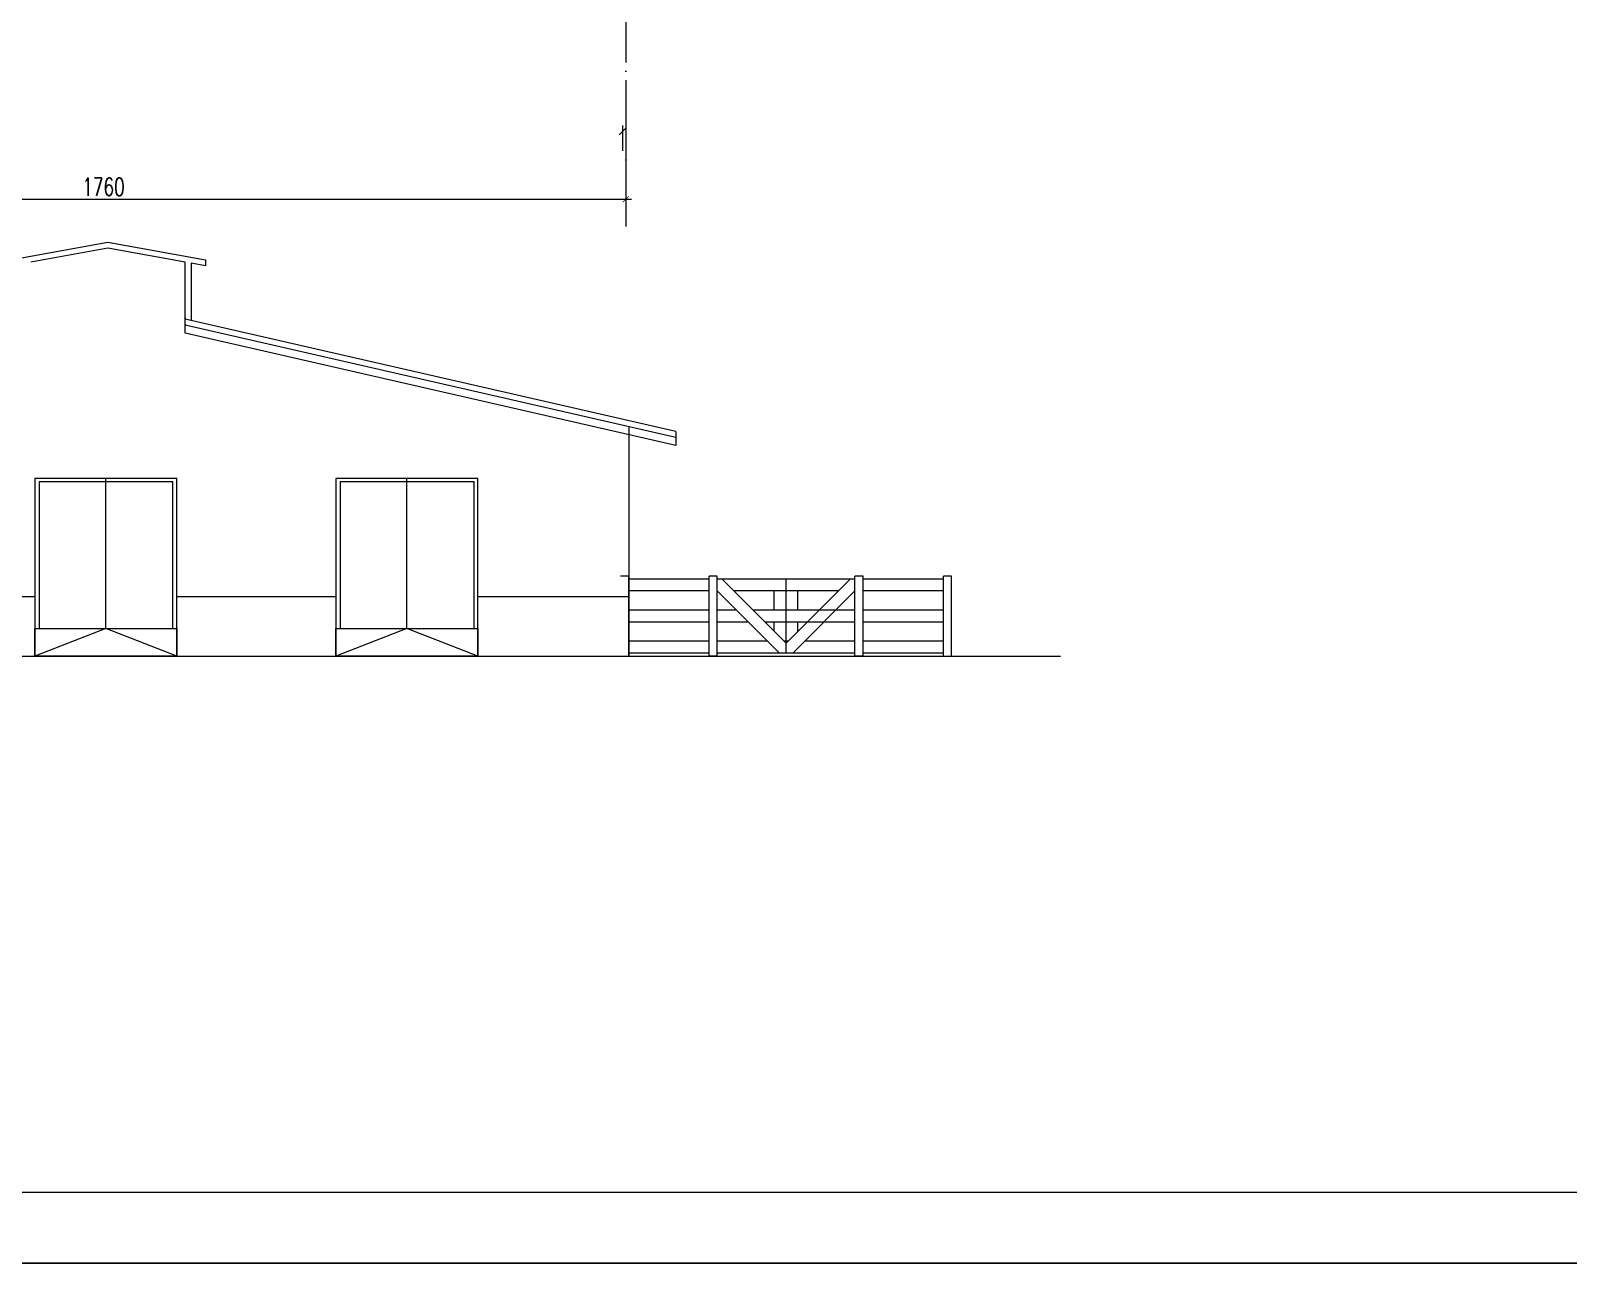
# Model space of a CAD drawing. Header units: millimetres. Extents: x 73 to 57768, y -40361 to 10065.
# Drawn here: x 32770 to 35372, y 65 to 2149 of the extents above; entities that cross this region are included whole.
import ezdxf

# ---------------------------------------------------------------- set-up
doc = ezdxf.new("R2010")
doc.units = ezdxf.units.MM
doc.linetypes.add('ACAD_ISO04W100', pattern=[30, 24, -3, 0, -3])
for name, color, linetype, lineweight in [('kote', 124, 'Continuous', 5), ('kote i srafura', 9, 'Continuous', 5), ('okvir', 120, 'Continuous', 13), ('Osovine', 252, 'ACAD_ISO04W100', 9)]:
    doc.layers.add(name, color=color, linetype=linetype, lineweight=lineweight)
doc.layers.add('pogled', color=7, linetype='Continuous', lineweight=5, true_color=0x8db1c3)
doc.styles.add('1-100', font='simplex.shx', dxfattribs={"width": 0.7, "height": 30})

# ---------------------------------------------------------------- blocks, each defined once
blk = doc.blocks.new('_ArchTick')
at = {"layer": 'kote', "color": 0, "const_width": 0.15}
blk.add_lwpolyline([(-0.5, -0.5), (0.5, 0.5)], dxfattribs=at)

msp = doc.modelspace()

# ---------------------------------------------------------------- linework, layer by layer
at = {"layer": 'kote', "ltscale": 5}
msp.add_line((33772.089, 1945.624), (33772.089, 1988.813), dxfattribs=at)
at = {"layer": 'kote i srafura'}
for p, q in [((33777.089, 1978.813), (33777.089, 1853.849)), ((31999.864, 1863.849), (33787.089, 1863.849))]:
    msp.add_line(p, q, dxfattribs=at)
at = {"layer": 'okvir'}
for points in [[(28073.426, 10064.707), (28073.426, 64.707), (42073.426, 64.707), (42073.426, 10064.707)], [(28495.734, 9944.707), (28495.734, 184.707), (41953.426, 184.707), (41953.426, 9944.707)], [(28073.426, 64.707), (28073.426, -9935.293), (42073.426, -9935.293), (42073.426, 64.707)]]:
    msp.add_lwpolyline(points, close=True, dxfattribs=at)
at = {"layer": 'Osovine', "ltscale": 5}
msp.add_line((33777.054, 5217.379), (33777.054, 1817.636), dxfattribs=at)
at = {"layer": 'pogled'}
for p, q in [((32736.13, 1761.652), (32901.13, 1791.293)), ((32901.13, 1781.1), (32770.451, 1757.624)), ((32901.13, 1791.293), (33066.13, 1761.652)), ((33031.809, 1757.624), (32901.13, 1781.1)), ((33066.13, 1751.459), (33041.809, 1755.828)), ((33041.809, 1755.828), (33041.809, 1658.899)), ((33066.13, 1761.652), (33066.13, 1751.459)), ((33031.809, 1664.07), (33031.809, 1661.188)), ((33862.024, 1471.158), (33031.809, 1661.188)), ((33031.809, 1652.596), (33031.809, 1650.929)), ((33862.024, 1460.899), (33031.809, 1650.929)), ((33862.024, 1447.519), (33031.809, 1637.55)), ((32897.333, 1137.93), (32897.333, 1391.86)), ((33406.617, 1137.93), (33406.617, 1391.86)), ((32021.303, 1091.456), (33782.465, 1091.456))]:
    msp.add_line(p, q, dxfattribs=at)
at = {"layer": 'pogled', "ltscale": 5}
for points in [[(33031.809, 1637.55), (33031.809, 1757.624)], [(33782.465, 1479.11), (33782.465, 1091.456)], [(33862.024, 1471.158), (33862.024, 1447.519)], [(33011.103, 1137.839), (33011.103, 1385.986), (32784.658, 1385.986), (32784.658, 1137.861)], [(33520.387, 1137.839), (33520.387, 1385.986), (33293.943, 1385.986), (33293.943, 1137.861)], [(32777.333, 1191.456), (32516.617, 1191.456)], [(33286.617, 1191.456), (33017.333, 1191.456)], [(33782.465, 1091.456), (33782.465, 1191.456), (33526.617, 1191.456)], [(33017.333, 1091.456), (32897.333, 1137.93), (32777.333, 1091.456)], [(33526.617, 1091.456), (33406.617, 1137.93), (33286.617, 1091.456)], [(33782.465, 1091.456), (34328.465, 1091.456), (34512.367, 1091.456)]]:
    msp.add_lwpolyline(points, dxfattribs=at)
at = {"layer": 'pogled'}
for points in [[(33017.333, 1391.86), (32777.333, 1391.86), (32777.333, 1091.456), (33017.333, 1091.456)], [(33526.617, 1391.86), (33286.617, 1391.86), (33286.617, 1091.456), (33526.617, 1091.456)]]:
    msp.add_lwpolyline(points, close=True, dxfattribs=at)
for points in [[(33768.465, 1226.456), (33768.465, 1226.456)], [(33782.465, 1226.456), (33768.465, 1226.456)], [(33782.465, 1091.456), (33782.465, 1226.456)], [(33917.979, 1091.456), (33917.979, 1226.456)], [(33931.979, 1226.456), (33917.979, 1226.456)], [(33931.979, 1091.456), (33931.979, 1226.456)], [(34164.951, 1091.456), (34164.951, 1226.456)], [(34178.951, 1226.456), (34164.951, 1226.456)], [(34178.951, 1091.456), (34178.951, 1226.456)], [(34314.465, 1091.456), (34314.465, 1226.456)], [(34328.465, 1226.456), (34314.465, 1226.456)], [(34328.465, 1091.456), (34328.465, 1226.456)], [(33917.979, 1221.456), (33782.465, 1221.456)], [(33917.979, 1201.456), (33782.465, 1201.456)], [(33957.979, 1221.456), (33931.979, 1221.456)], [(34036.979, 1096.456), (33931.979, 1201.456)], [(34164.951, 1221.456), (33940.264, 1221.456)], [(34048.465, 1113.254), (33940.264, 1221.456)], [(34136.667, 1201.456), (33960.264, 1201.456)], [(34028.465, 1168.956), (34028.465, 1201.456)], [(34048.465, 1096.456), (34048.465, 1221.456)], [(34048.465, 1113.254), (34156.667, 1221.456)], [(34059.951, 1096.456), (34164.951, 1201.456)], [(34068.465, 1168.956), (34068.465, 1201.456)], [(34314.465, 1221.456), (34178.951, 1221.456)], [(34314.465, 1201.456), (34178.951, 1201.456)], [(33917.979, 1168.956), (33782.465, 1168.956)], [(33917.979, 1148.956), (33782.465, 1148.956)], [(33964.479, 1168.956), (33931.979, 1168.956)], [(33957.979, 1168.956), (33931.979, 1168.956)], [(33984.479, 1148.956), (33931.979, 1148.956)], [(33957.979, 1148.956), (33931.979, 1148.956)], [(34144.167, 1168.956), (33992.764, 1168.956)], [(34124.167, 1148.956), (34012.764, 1148.956)], [(34028.465, 1133.254), (34028.465, 1148.956)], [(34068.465, 1133.254), (34068.465, 1148.956)], [(34164.951, 1148.956), (34112.451, 1148.956)], [(34164.951, 1168.956), (34132.451, 1168.956)], [(34314.465, 1168.956), (34178.951, 1168.956)], [(34314.465, 1148.956), (34178.951, 1148.956)], [(33917.979, 1116.456), (33782.465, 1116.456)], [(33917.979, 1096.456), (33782.465, 1096.456)], [(34016.979, 1116.456), (33931.979, 1116.456)], [(34036.979, 1096.456), (33931.979, 1096.456)], [(34016.979, 1116.456), (33971.979, 1116.456)], [(34164.951, 1096.456), (33971.979, 1096.456)], [(34051.667, 1116.456), (34045.264, 1116.456)], [(34051.667, 1116.456), (34045.264, 1116.456)], [(34164.951, 1116.456), (34079.951, 1116.456)], [(34314.465, 1116.456), (34178.951, 1116.456)], [(34314.465, 1096.456), (34178.951, 1096.456)], [(34204.951, 1096.456), (34178.951, 1096.456)], [(33931.979, 1091.456), (33917.979, 1091.456)], [(34178.951, 1091.456), (34164.951, 1091.456)]]:
    msp.add_lwpolyline(points, dxfattribs=at)
at = {"layer": 'pogled', "ltscale": 5}
for points in [[(33017.333, 1091.456), (32777.333, 1091.456), (32777.333, 1137.93), (33017.333, 1137.93)], [(33526.617, 1091.456), (33286.617, 1091.456), (33286.617, 1137.93), (33526.617, 1137.93)]]:
    msp.add_lwpolyline(points, close=True, dxfattribs=at)

# ---------------------------------------------------------------- block references
at = {"layer": 'kote', "ltscale": 5, "xscale": 12, "yscale": 12, "zscale": 12}
msp.add_blockref('_ArchTick', (33772.089, 1978.813), dxfattribs=at)
at = {"layer": 'kote i srafura', "xscale": 10, "yscale": 10, "zscale": 10}
msp.add_blockref('_ArchTick', (33777.089, 1863.849), dxfattribs=at)

# ---------------------------------------------------------------- texts
at = {"layer": 'kote i srafura', "insert": (32893.477, 1884.849), "char_height": 30, "attachment_point": 5, "style": '1-100'}
msp.add_mtext('\\A1;176{\\Fsimplex|c238;0}', dxfattribs=at)

doc.saveas('drawing.dxf')
